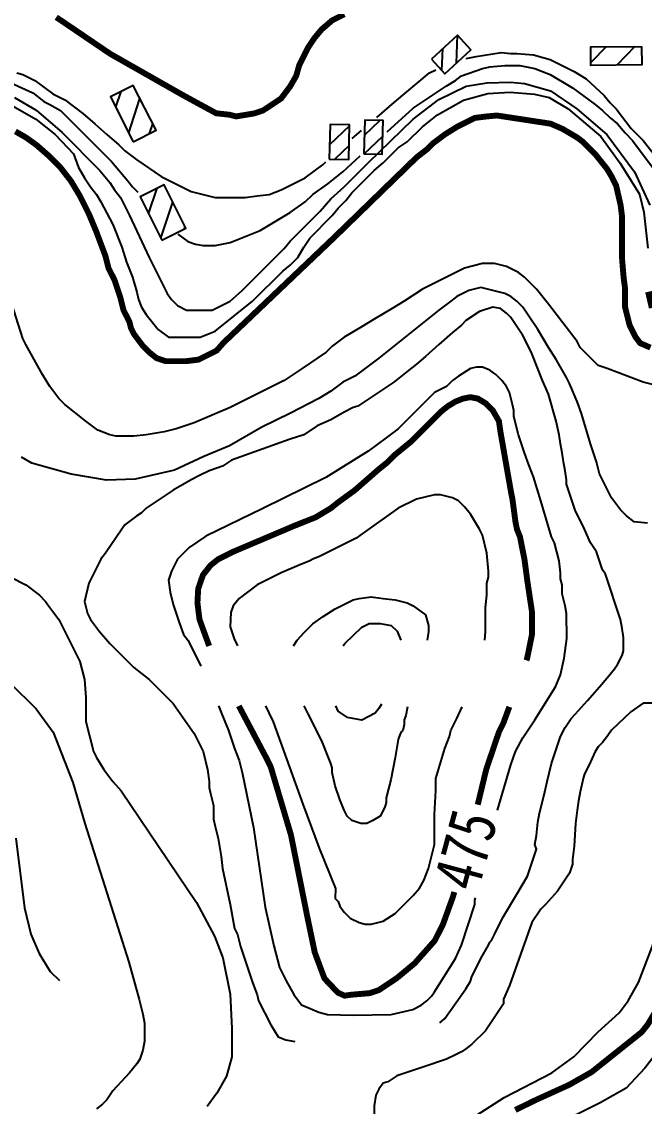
# Model space of a CAD drawing. Extents: x 35515948 to 35520624, y 3302916 to 3308279.
# Drawn here: x 35516772.1 to 35517035.4, y 3303802.2 to 3304260.9 of the extents above; entities that cross this region are included whole.
import ezdxf
from ezdxf.enums import TextEntityAlignment as Align

# ---------------------------------------------------------------- set-up
doc = ezdxf.new("R2010")
doc.units = 0
doc.header["$LTSCALE"] = 10000
doc.header["$MEASUREMENT"] = 0
for name, color, linetype in [('2112', 7, 'CONTINUOUS'), ('2113', 7, 'CONTINUOUS'), ('8112', 34, 'CONTINUOUS'), ('HY_DX_DGXZ', 3, 'CONTINUOUS')]:
    doc.layers.add(name, color=color, linetype=linetype)
doc.styles.add('正等线体', font='simhei.ttf', dxfattribs={"width": 0.8})

msp = doc.modelspace()

# ---------------------------------------------------------------- linework, layer by layer
at = {"layer": '2112', "linetype": 'Continuous', "ltscale": 0.005, "const_width": 7, "flags": 128}
msp.add_lwpolyline([(35517036.55, 3304142.99), (35517053.26, 3304146.88)], dxfattribs=at)
at = {"layer": '2113', "linetype": 'Continuous', "ltscale": 0.005}
for p, q in [((35516955.95, 3304243.44), (35516956.41, 3304255.21)), ((35516949.83, 3304240.26), (35516950.19, 3304249.56)), ((35517019.25, 3304250.31), (35517012.8, 3304243.73)), ((35517031.42, 3304250.43), (35517023.69, 3304242.54)), ((35516811.93, 3304224.74), (35516814.11, 3304231.39)), ((35516817.37, 3304213.99), (35516822.12, 3304228.47)), ((35516826.22, 3304213.64), (35516827.56, 3304217.72)), ((35516910.74, 3304216.87), (35516902.29, 3304208.81)), ((35516902.87, 3304217.46), (35516902.48, 3304217.09)), ((35516917.02, 3304213), (35516923.5, 3304219.17)), ((35516916.96, 3304205.08), (35516924.79, 3304212.53)), ((35516910.55, 3304208.59), (35516904.45, 3304202.77)), ((35516825.76, 3304179.71), (35516829.35, 3304190.49)), ((35516830.95, 3304169.32), (35516836.06, 3304184.65)), ((35516840.95, 3304173.33), (35516841.26, 3304174.27))]:
    msp.add_line(p, q, dxfattribs=at)
for points in [[(35516945.36, 3304245.09), (35516951.06, 3304238.92), (35516962.06, 3304249.1), (35516956.36, 3304255.27)], [(35517034.25, 3304250.46), (35517034.33, 3304242.65), (35517012.81, 3304242.44), (35517012.73, 3304250.24)], [(35516819.31, 3304210.15), (35516828.93, 3304215.01), (35516819.32, 3304234.02), (35516809.7, 3304229.15)], [(35516902.15, 3304202.83), (35516910.41, 3304202.63), (35516910.75, 3304217.27), (35516902.49, 3304217.46)], [(35516916.82, 3304205.08), (35516924.6, 3304204.89), (35516924.95, 3304219.14), (35516917.17, 3304219.33)], [(35516831.35, 3304168.54), (35516841.57, 3304173.64), (35516832.39, 3304192), (35516822.17, 3304186.89)]]:
    msp.add_lwpolyline(points, close=True, dxfattribs=at)
at = {"layer": 'HY_DX_DGXZ', "linetype": 'Continuous', "ltscale": 0.005, "const_width": 2.5, "flags": 128}
for points, elevation in [([(35516908.5, 3304264.06), (35516903.42, 3304261.52), (35516898.98, 3304257.71), (35516895.8, 3304253.9), (35516893.26, 3304250.09), (35516889.45, 3304242.47), (35516888.18, 3304238.02), (35516885.64, 3304233.58), (35516881.83, 3304228.5), (35516874.21, 3304223.42), (35516870.4, 3304222.15), (35516862.78, 3304220.88), (35516860.03, 3304221.58), (35516854.36, 3304222.21), (35516840.48, 3304229.77), (35516809.44, 3304247.42), (35516786.74, 3304262.83)], 425), ([(35516986.61, 3303995.45), (35516987.88, 3304001.8), (35516987.88, 3304011.33), (35516985.97, 3304024.03), (35516984.7, 3304033.55), (35516982.8, 3304043.08), (35516981.53, 3304046.25), (35516980.89, 3304049.43), (35516979.62, 3304058.95), (35516978.99, 3304062.13), (35516974.54, 3304087.53), (35516973.91, 3304091.97), (35516971.37, 3304096.42), (35516968.19, 3304099.59), (35516965.02, 3304101.5), (35516961.84, 3304102.13), (35516958.67, 3304101.5), (35516955.49, 3304100.23), (35516952.32, 3304098.32), (35516949.14, 3304095.78), (35516936.44, 3304083.08), (35516929.46, 3304077.37), (35516926.28, 3304074.19), (35516923.11, 3304071.65), (35516912.95, 3304062.76), (35516905.96, 3304057.68), (35516902.79, 3304055.14), (35516896.44, 3304051.33), (35516886.91, 3304047.52), (35516861.51, 3304036.73), (35516855.16, 3304033.55), (35516851.99, 3304031.01), (35516848.76, 3304026.94), (35516846.75, 3304021.11), (35516846.43, 3304015.18), (35516847.28, 3304008.18), (35516851.38, 3303996.9)], 475), ([(35516985.52, 3303990.82), (35516985.82, 3303991.65), (35516986.61, 3303995.45), (35516986.61, 3303995.45)], 475), ([(35516863.93, 3303971.53), (35516875.69, 3303949.25), (35516877.44, 3303945.69), (35516885.95, 3303917.02), (35516892.89, 3303882.37), (35516896.04, 3303867.25), (35516900.14, 3303856.23), (35516905.81, 3303850.24), (35516908.65, 3303848.98), (35516911.68, 3303849.4), (35516919.3, 3303850.04), (35516923.11, 3303851.31), (35516930.73, 3303856.39), (35516938.35, 3303862.74), (35516946.8, 3303872.29), (35516950.27, 3303879.22), (35516954.37, 3303890.56), (35516955.05, 3303892.83)], 475), ([(35516964.94, 3303929.76), (35516968.55, 3303944.74), (35516973.91, 3303960.53), (35516975.81, 3303964.34), (35516978.31, 3303971.15)], 475)]:
    msp.add_lwpolyline(points, dxfattribs=dict(at, elevation=elevation))
at = {"layer": 'HY_DX_DGXZ', "linetype": 'Continuous', "ltscale": 0.005}
for points, elevation in [([(35516960.05, 3304245.43), (35516964.3, 3304246.26), (35516974.9, 3304247.95), (35516978.99, 3304247.55), (35516981.53, 3304247.55), (35516988.51, 3304246.91), (35516992.96, 3304245.64), (35516995.5, 3304245.01), (35517005.66, 3304239.93), (35517010.74, 3304236.75), (35517018.36, 3304229.77), (35517020.9, 3304226.59), (35517023.44, 3304224.05), (35517029.79, 3304215.8), (35517034.87, 3304210.72), (35517050.9, 3304190.18), (35517053.98, 3304187.11), (35517058.75, 3304185.73), (35517064.9, 3304185.41), (35517071.15, 3304187.43), (35517074.13, 3304189.65)], 430), ([(35516755.27, 3304240.64), (35516776.89, 3304230.89), (35516781.5, 3304227.23), (35516784.04, 3304225.96), (35516788.49, 3304223.42), (35516794.84, 3304217.07), (35516799.92, 3304211.99), (35516805, 3304206.91), (35516810.08, 3304201.83), (35516817.06, 3304193.57), (35516818.97, 3304191.03), (35516821.21, 3304188.79)], 435), ([(35516922.21, 3304220.45), (35516929.74, 3304226.96), (35516944.59, 3304239.26), (35516947.27, 3304240.55)], 430), ([(35516926.58, 3304214.41), (35516937.59, 3304224.42), (35516951.58, 3304233.64), (35516955.49, 3304236.12), (35516958.03, 3304238.02), (35516966.92, 3304241.2), (35516970.1, 3304241.83), (35516976.45, 3304242.47), (35516982.8, 3304242.47), (35516989.15, 3304241.2), (35516995.5, 3304238.66), (35517005.02, 3304232.94), (35517014.55, 3304225.96), (35517017.72, 3304223.42), (35517020.9, 3304220.24), (35517024.07, 3304217.7), (35517027.25, 3304213.89), (35517030.42, 3304210.72), (35517039.17, 3304198.98)], 435), ([(35516769.05, 3304228.87), (35516778.27, 3304223.57), (35516789.3, 3304214.03), (35516805.2, 3304198.03), (35516809.44, 3304192.94), (35516811.35, 3304189.76), (35516813.89, 3304186.59), (35516815.16, 3304184.05), (35516817.7, 3304178.97), (35516825.95, 3304161.19), (35516833.57, 3304145.95), (35516835.48, 3304143.41), (35516838.02, 3304140.87), (35516841.83, 3304138.96), (35516852.62, 3304138.96), (35516860.24, 3304142.77), (35516865.32, 3304147.22), (35516883.1, 3304165), (35516885.64, 3304168.17), (35516898.34, 3304180.87), (35516902.79, 3304185.95), (35516908.5, 3304191.03), (35516918.66, 3304201.19), (35516937.59, 3304219.65), (35516948.51, 3304228.02), (35516960.06, 3304233.64), (35516968.75, 3304235.02), (35516978.82, 3304235.34), (35516984.76, 3304234.81), (35516995.68, 3304231.73), (35517006.91, 3304224.1), (35517019.53, 3304213.19), (35517031.29, 3304197.5), (35517037.76, 3304183.4)], 440), ([(35516770.07, 3304239.29), (35516772.61, 3304238.66), (35516777.69, 3304236.12), (35516785.31, 3304230.4), (35516790.39, 3304227.86), (35516798.01, 3304222.15), (35516803.09, 3304217.7), (35516808.17, 3304213.26), (35516813.25, 3304208.81), (35516815.79, 3304206.27), (35516820.87, 3304202.46), (35516831.03, 3304195.48), (35516843.73, 3304189.13), (35516853.89, 3304186.59), (35516858.97, 3304186.59), (35516866.59, 3304186.59), (35516871.67, 3304187.22), (35516876.75, 3304187.86), (35516881.83, 3304189.76), (35516891.99, 3304194.84), (35516899.61, 3304200.56), (35516900.69, 3304201.63)], 430), ([(35516768.52, 3304225.27), (35516778.06, 3304219.65), (35516786.22, 3304213.19), (35516794.06, 3304205.02), (35516796.11, 3304199.29), (35516798.65, 3304194.84), (35516801.19, 3304191.03), (35516803.73, 3304187.86), (35516805.63, 3304184.68), (35516810.71, 3304175.16), (35516814.52, 3304165.63), (35516816.43, 3304159.28), (35516818.97, 3304152.93), (35516820.87, 3304146.58), (35516821.51, 3304143.41), (35516822.78, 3304140.23), (35516824.68, 3304137.06), (35516829.76, 3304130.71), (35516834.21, 3304127.53), (35516847.54, 3304127.53), (35516853.89, 3304130.07), (35516869.77, 3304142.77), (35516882.47, 3304155.47), (35516885.64, 3304158.01), (35516888.82, 3304161.19), (35516891.36, 3304165.63), (35516893.9, 3304169.44), (35516903.42, 3304178.97), (35516905.96, 3304182.14), (35516909.14, 3304185.32), (35516911.68, 3304188.49), (35516921.2, 3304198.02), (35516925.01, 3304201.19), (35516931.36, 3304207.54), (35516935.17, 3304210.08), (35516941.52, 3304216.43), (35516947.87, 3304221.51), (35516958.9, 3304227.81), (35516969.28, 3304230.57), (35516978.61, 3304231.1), (35516988.89, 3304230.25), (35516995.15, 3304228.87), (35517003.2, 3304224.1), (35517016.98, 3304212.34), (35517025.15, 3304201.1), (35517033.31, 3304187.96), (35517035.22, 3304180.33), (35517036.91, 3304165.17)], 445), ([(35516911.85, 3304211.48), (35516915.85, 3304214.94)], 430), ([(35516838.14, 3304171.12), (35516842.3, 3304168.03), (35516845.64, 3304166.9), (35516848.81, 3304166.27), (35516853.89, 3304166.27), (35516860.24, 3304167.54), (35516872.94, 3304172.62), (35516885.64, 3304180.24), (35516891.99, 3304184.68), (35516895.17, 3304187.86), (35516901.52, 3304192.3), (35516907.87, 3304197.38), (35516915.3, 3304204.14)], 435), ([(35517103.33, 3303887.74), (35517099.98, 3303888.08), (35517089.38, 3303888.72), (35517081.22, 3303888.4), (35517078.36, 3303887.23), (35517073.38, 3303882.25), (35517072.97, 3303879.25), (35517071.7, 3303877.34), (35517069.16, 3303869.72), (35517067.89, 3303867.18), (35517067.25, 3303866.55), (35517066.62, 3303865.28), (35517064.71, 3303861.47), (35517057.73, 3303850.04), (35517057.09, 3303848.13), (35517052.01, 3303840.51), (35517050.11, 3303838.61), (35517048.2, 3303834.8), (35517046.93, 3303832.89), (35517035.53, 3303818.33), (35517027.69, 3303809.85), (35517016.66, 3303803.71), (35516996.84, 3303793.85)], 445)]:
    msp.add_lwpolyline(points, dxfattribs=dict(at, elevation=elevation))
at = {"layer": 'HY_DX_DGXZ', "linetype": 'Continuous', "ltscale": 0.005, "const_width": 2.5, "elevation": 450}
for points in [[(35517037.97, 3304123.08), (35517033.6, 3304124.99), (35517031.69, 3304127.53), (35517029.15, 3304132.61), (35517027.25, 3304140.23), (35517027.25, 3304147.85), (35517026.61, 3304152.93), (35517025.98, 3304160.55), (35517025.98, 3304165.63), (35517025.98, 3304178.33), (35517025.34, 3304183.41), (35517023.44, 3304191.67), (35517021.53, 3304195.48), (35517019.63, 3304198.65), (35517014.55, 3304205), (35517009.47, 3304210.08), (35517006.93, 3304211.99), (35517000.79, 3304215.6), (35516995.74, 3304217.8), (35516973.04, 3304221.27), (35516968.83, 3304220.88), (35516963.75, 3304220.24), (35516956.13, 3304216.43), (35516951.05, 3304213.26), (35516945.97, 3304209.45), (35516943.43, 3304206.91), (35516939.16, 3304203.62), (35516904.17, 3304169.6), (35516857.51, 3304125.19), (35516854.53, 3304121.82), (35516846.91, 3304118.01), (35516841.83, 3304117.37), (35516832.94, 3304117.37), (35516829.13, 3304118.64), (35516825.95, 3304121.18), (35516823.41, 3304123.72), (35516819.6, 3304128.8), (35516818.33, 3304131.34), (35516817.7, 3304133.88), (35516815.16, 3304138.96), (35516813.89, 3304144.04), (35516811.35, 3304151.66), (35516808.81, 3304156.74), (35516807.54, 3304161.82), (35516805.63, 3304166.9), (35516803.73, 3304171.98), (35516800.55, 3304179.6), (35516796.74, 3304187.22), (35516792.93, 3304193.57), (35516788.49, 3304199.29), (35516783.41, 3304204.37), (35516778.33, 3304208.81), (35516773.88, 3304211.99), (35516769.44, 3304214.53)], [(35516980.84, 3303800.63), (35516989.53, 3303804.87), (35517003.52, 3303811.23), (35517013.06, 3303816.64), (35517034.23, 3303833.53), (35517036.77, 3303836.7), (35517042.49, 3303846.23), (35517045.03, 3303849.4), (35517048.84, 3303855.75), (35517052.01, 3303862.1), (35517055.82, 3303871.63), (35517056.46, 3303874.8), (35517057.09, 3303877.34), (35517059, 3303883.06), (35517059, 3303886.23), (35517059.06, 3303891.26), (35517060.97, 3303895.71), (35517064.68, 3303900.17), (35517068.08, 3303902.71), (35517072, 3303904.09), (35517073.69, 3303903.88), (35517103.33, 3303898.11)]]:
    msp.add_lwpolyline(points, dxfattribs=at)
at = {"layer": 'HY_DX_DGXZ', "linetype": 'Continuous', "ltscale": 0.005, "flags": 128}
for points, elevation in [([(35517045.03, 3304105.94), (35517034.87, 3304108.48), (35517019.63, 3304114.2), (35517015.82, 3304115.47), (35517008.2, 3304123.09), (35517006.93, 3304125.63), (35516994.86, 3304141.5), (35516989.78, 3304147.85), (35516984.7, 3304152.93), (35516982.16, 3304154.84), (35516977.08, 3304157.38), (35516972, 3304158.65), (35516966.92, 3304158.65), (35516959.3, 3304156.74), (35516941.52, 3304147.85), (35516933.9, 3304142.77), (35516928.82, 3304139.6), (35516921.2, 3304135.15), (35516916.12, 3304131.98), (35516908.5, 3304127.53), (35516903.42, 3304123.72), (35516900.88, 3304121.18), (35516890.72, 3304114.2), (35516883.1, 3304109.12), (35516860.24, 3304097.69), (35516845, 3304091.34), (35516837.38, 3304088.8), (35516832.3, 3304087.53), (35516824.68, 3304086.26), (35516819.6, 3304085.62), (35516811.98, 3304085.62), (35516809.44, 3304086.26), (35516804.36, 3304088.16), (35516799.28, 3304091.97), (35516790.39, 3304098.96), (35516787.85, 3304101.5), (35516784.04, 3304106.58), (35516780.87, 3304111.66), (35516773.88, 3304124.36), (35516772.61, 3304126.9), (35516766.9, 3304144.68)], 455), ([(35517036.77, 3304048.79), (35517031.06, 3304049.43), (35517027.88, 3304051.97), (35517025.34, 3304054.51), (35517021.53, 3304059.59), (35517016.45, 3304069.75), (35517015.18, 3304074.83), (35517012.64, 3304082.45), (35517008.83, 3304095.15), (35517006.93, 3304100.23), (35517003.75, 3304107.85), (35517002.48, 3304110.39), (35516998.04, 3304118.01), (35516994.86, 3304123.09), (35516990.42, 3304130.71), (35516986.61, 3304136.42), (35516984.07, 3304140.23), (35516981.53, 3304142.77), (35516978.99, 3304144.68), (35516976.45, 3304145.95), (35516966.29, 3304148.49), (35516961.21, 3304147.22), (35516956.13, 3304144.68), (35516953.59, 3304142.77), (35516948.51, 3304138.96), (35516935.81, 3304128.8), (35516923.11, 3304118.64), (35516912.95, 3304111.02), (35516907.87, 3304108.48), (35516902.79, 3304104.67), (35516897.71, 3304101.5), (35516885.79, 3304095.31), (35516873.72, 3304089.48), (35516859.99, 3304081.58), (35516849.18, 3304077.01), (35516836.7, 3304071.19), (35516820.06, 3304067.45), (35516808, 3304067.04), (35516793.03, 3304069.53), (35516776.42, 3304074.19), (35516771.98, 3304076.73)], 460), ([(35516948.92, 3303837.48), (35516950.99, 3303839.28), (35516959.94, 3303851.94), (35516961.84, 3303855.12), (35516962.48, 3303857.02), (35516964.38, 3303860.83), (35516966.29, 3303864.64), (35516969.46, 3303870.36), (35516970.1, 3303871.63), (35516970.73, 3303872.26), (35516972, 3303874.8), (35516973.91, 3303878.61), (35516975.81, 3303882.42), (35516981.53, 3303891.95), (35516985.97, 3303899.57), (35516989.78, 3303911), (35516989.15, 3303912.9), (35516989.78, 3303916.71), (35516990.42, 3303922.43), (35516991.05, 3303926.24), (35516992.96, 3303933.86), (35516994.23, 3303939.57), (35516996.13, 3303947.19), (35516999.94, 3303958.62), (35517001.85, 3303962.43), (35517004.39, 3303966.24), (35517006.29, 3303968.15), (35517011.37, 3303973.86), (35517016.45, 3303979.58), (35517019.63, 3303983.39), (35517022.8, 3303987.2), (35517024.07, 3303989.1), (35517025.98, 3303992.91), (35517026.61, 3303994.82), (35517026.61, 3304000.53), (35517025.98, 3304004.34), (35517025.34, 3304008.15), (35517018.99, 3304027.2), (35517017.72, 3304029.11), (35517016.45, 3304032.92), (35517015.18, 3304036.73), (35517012.64, 3304040.54), (35517010.1, 3304046.25), (35517008.2, 3304050.06), (35517006.29, 3304053.87), (35517002.48, 3304065.3), (35517002.48, 3304067.21), (35517001.85, 3304071.02), (35517001.21, 3304074.83), (35517000.58, 3304078.64), (35516999.94, 3304082.45), (35516999.31, 3304086.26), (35516998.04, 3304091.97), (35516994.86, 3304103.4), (35516992.32, 3304109.12), (35516987.88, 3304120.55), (35516985.97, 3304124.36), (35516984.07, 3304128.17), (35516978.99, 3304135.79), (35516977.08, 3304137.69), (35516974.54, 3304139.6), (35516971.37, 3304140.23), (35516965.65, 3304138.33), (35516959.94, 3304134.52), (35516958.03, 3304132.61), (35516954.22, 3304129.44), (35516948.51, 3304124.36), (35516942.79, 3304119.28), (35516938.98, 3304116.1), (35516935.17, 3304112.93), (35516929.46, 3304108.48), (35516914.22, 3304098.32), (35516912.31, 3304097.69), (35516908.5, 3304095.78), (35516902.79, 3304092.61), (35516897.07, 3304090.07), (35516891.36, 3304086.26), (35516885.64, 3304084.35), (35516860.88, 3304075.46), (35516857.07, 3304072.92), (35516851.35, 3304071.02), (35516847.54, 3304069.11), (35516843.73, 3304067.21), (35516836.11, 3304062.76), (35516832.3, 3304060.22), (35516828.49, 3304057.68), (35516824.68, 3304055.14), (35516822.78, 3304053.24), (35516820.87, 3304051.97), (35516815.79, 3304048.16), (35516814.52, 3304046.25), (35516807.54, 3304036.09), (35516805.63, 3304033.55), (35516800.55, 3304023.39), (35516798.65, 3304015.77), (35516799.92, 3304010.69), (35516801.19, 3304008.15), (35516805, 3304003.07), (35516809.44, 3303997.99), (35516814.52, 3303992.91), (35516819.6, 3303987.83), (35516825.95, 3303982.75), (35516836.11, 3303972.59), (35516845, 3303959.89), (35516847.54, 3303954.81), (35516848.81, 3303952.27), (35516850.72, 3303944.65), (35516851.35, 3303939.57), (35516851.35, 3303937.03), (35516851.99, 3303934.49), (35516853.26, 3303929.41), (35516853.26, 3303923.7), (35516853.89, 3303920.52), (35516855.16, 3303915.44), (35516856.43, 3303907.82), (35516857.07, 3303902.74), (35516860.24, 3303887.5), (35516862.15, 3303877.34), (35516863.42, 3303874.8), (35516864.69, 3303869.72), (35516867.23, 3303862.1), (35516869.77, 3303854.48), (35516871.67, 3303849.4), (35516872.31, 3303846.86), (35516877.39, 3303836.7), (35516880.56, 3303831.62), (35516883.74, 3303830.35), (35516887.55, 3303829.57)], 465), ([(35516973.27, 3303927.51), (35516973.27, 3303927.51), (35516978.99, 3303946.56), (35516980.89, 3303952.27), (35516984.07, 3303957.99), (35516989.15, 3303965.61), (35516997.84, 3303979.66), (35516999.92, 3303984.68), (35517001.48, 3303991.79), (35517002.6, 3304000.01), (35517002.43, 3304010.58), (35517001.85, 3304013.87), (35517000.58, 3304018.95), (35517000.58, 3304022.76), (35516999.94, 3304025.3), (35516999.94, 3304027.84), (35516999.31, 3304032.92), (35516997.4, 3304040.54), (35516996.13, 3304043.08), (35516991.69, 3304058.32), (35516988.51, 3304068.48), (35516986.61, 3304073.56), (35516984.7, 3304078.64), (35516982.16, 3304086.26), (35516980.26, 3304093.88), (35516980.26, 3304096.42), (35516979.62, 3304098.96), (35516978.35, 3304104.04), (35516977.08, 3304106.58), (35516975.18, 3304109.12), (35516972.64, 3304111.66), (35516970.1, 3304113.56), (35516966.92, 3304114.83), (35516964.38, 3304114.83), (35516961.84, 3304114.2), (35516956.76, 3304111.02), (35516954.22, 3304109.12), (35516951.68, 3304106.58), (35516946.6, 3304104.04), (35516931.36, 3304088.8), (35516926.28, 3304084.99), (35516918.66, 3304079.27), (35516900.67, 3304068.08), (35516874.09, 3304055), (35516850.01, 3304043.31), (35516842.91, 3304038.55), (35516838.02, 3304033.55), (35516835.48, 3304028.47), (35516834.21, 3304024.66), (35516834.84, 3304019.58), (35516836.11, 3304014.5), (35516838.65, 3304006.88), (35516840.56, 3304001.8), (35516842.46, 3303999.26), (35516847.93, 3303988.32)], 470), ([(35516967.9, 3303999.28), (35516968.19, 3304003.07), (35516968.19, 3304013.23), (35516968.83, 3304018.31), (35516968.83, 3304023.39), (35516969.46, 3304025.93), (35516969.46, 3304028.47), (35516968.83, 3304036.09), (35516966.92, 3304043.71), (35516965.65, 3304046.25), (35516961.84, 3304052.6), (35516959.3, 3304055.78), (35516956.76, 3304058.32), (35516954.22, 3304059.59), (35516949.14, 3304060.86), (35516946.6, 3304060.86), (35516938.98, 3304058.95), (35516931.36, 3304055.14), (35516916.12, 3304044.35), (35516913.58, 3304042.44), (35516903.42, 3304037.36), (35516898.34, 3304034.82), (35516895.17, 3304033.55), (35516893.9, 3304032.92), (35516889.45, 3304031.01), (35516881.83, 3304027.84), (35516871.67, 3304022.76), (35516864.05, 3304017.04), (35516861.51, 3304013.87), (35516860.58, 3304011.01), (35516860.32, 3304005.03), (35516861.96, 3303999.84), (35516863.34, 3303996.9)], 480), ([(35516767.57, 3304026.01), (35516773.88, 3304022.76), (35516779.6, 3304018.31), (35516782.14, 3304015.77), (35516784.04, 3304013.23), (35516787.85, 3304008.15), (35516796.74, 3303990.37), (35516798.65, 3303982.75), (35516799.28, 3303975.13), (35516799.28, 3303964.97), (35516802.46, 3303952.27), (35516803.73, 3303949.73), (35516806.9, 3303944.65), (35516810.71, 3303939.57), (35516814.24, 3303935.61), (35516846.08, 3303888.36), (35516853.65, 3303874.18), (35516857.12, 3303865.05), (35516860.27, 3303849.61), (35516860.9, 3303835.12), (35516860.9, 3303823.15), (35516858.69, 3303814.96), (35516854.59, 3303807.72), (35516850.5, 3303802.05)], 460), ([(35516887.01, 3303996.9), (35516888.55, 3303999.32), (35516891.36, 3304002.44), (35516895.17, 3304006.25), (35516899.61, 3304009.42), (35516904.69, 3304012.6), (35516912.31, 3304016.41), (35516914.85, 3304017.04), (35516919.93, 3304017.68), (35516925.01, 3304017.04), (35516930.09, 3304016.41), (35516935.17, 3304015.14), (35516937.71, 3304013.87), (35516942.79, 3304010.06), (35516944.06, 3304005.61), (35516944.06, 3304003.07), (35516943.55, 3303999.28)], 485), ([(35516907.98, 3303996.9), (35516908.73, 3303997.93), (35516916, 3304004.86), (35516919.03, 3304006.42), (35516923.62, 3304006.42), (35516928.38, 3304005.55), (35516930.9, 3304003.22), (35516932.44, 3303999.28)], 490), ([(35516767.14, 3303981.26), (35516778.27, 3303970.34), (35516785.37, 3303960.48), (35516793.75, 3303939.17), (35516798.79, 3303921.75), (35516817.39, 3303863.16), (35516821.81, 3303847.41), (35516823.41, 3303841.15), (35516824.05, 3303837.34), (35516824.05, 3303829.72), (35516823.41, 3303825.91), (35516822.14, 3303822.1), (35516820.87, 3303820.19), (35516817.7, 3303816.38), (35516810.71, 3303808.76), (35516808.17, 3303804.95), (35516806.27, 3303803.05), (35516803.73, 3303801.14)], 455), ([(35516855.4, 3303971.53), (35516856.43, 3303968.78), (35516859.61, 3303961.16), (35516862.15, 3303953.54), (35516864.05, 3303948.46), (35516865.32, 3303943.38), (35516870.19, 3303920.08), (35516875.04, 3303886.39), (35516878.68, 3303870.11), (35516881.19, 3303860.93), (35516883.96, 3303855.22), (35516887.16, 3303849.5), (35516890.37, 3303845.17), (35516897.73, 3303841.97), (35516901.37, 3303841.01), (35516912.36, 3303840.75), (35516928.38, 3303841.01), (35516937.56, 3303843.09), (35516941.03, 3303844.91), (35516943.43, 3303846.86), (35516945.33, 3303848.77), (35516946.6, 3303850.67), (35516955.49, 3303864.64), (35516958.03, 3303870.36), (35516963.75, 3303887.5), (35516963.75, 3303889.41), (35516963.97, 3303890.41)], 470), ([(35516875.25, 3303971.53), (35516876.6, 3303968.66), (35516878.45, 3303964.83), (35516891.06, 3303929.95), (35516897.9, 3303911.33), (35516904.83, 3303894.36), (35516904.69, 3303890.04), (35516905.96, 3303888.77), (35516906.6, 3303886.87), (35516908.5, 3303884.33), (35516911.04, 3303881.79), (35516914.85, 3303879.88), (35516917.39, 3303879.25), (35516919.93, 3303879.25), (35516925.01, 3303880.52), (35516930.09, 3303883.69), (35516937.71, 3303891.31), (35516940.25, 3303894.49), (35516942.16, 3303897.66), (35516944.06, 3303902.74), (35516946.6, 3303912.9), (35516946.6, 3303920.52), (35516946.6, 3303925.6), (35516947.24, 3303935.76), (35516947.24, 3303940.84), (35516951.05, 3303953.54), (35516952.95, 3303958.62), (35516953.59, 3303961.16), (35516956.13, 3303966.24), (35516958.36, 3303971.15)], 480), ([(35516935.22, 3303971.15), (35516934.54, 3303967.51), (35516933.9, 3303965.61), (35516933.9, 3303963.7), (35516933.27, 3303961.16), (35516932.63, 3303960.53), (35516932, 3303959.26), (35516931.36, 3303957.35), (35516930.09, 3303949.73), (35516928.19, 3303940.21), (35516926.28, 3303932.59), (35516926.28, 3303930.68), (35516925.65, 3303928.78), (35516923.74, 3303924.97), (35516920.57, 3303923.06), (35516918.03, 3303921.79), (35516915.49, 3303921.79), (35516911.68, 3303923.06), (35516909.77, 3303924.97), (35516908.5, 3303927.51), (35516906.6, 3303931.95), (35516904.69, 3303937.67), (35516903.42, 3303943.38), (35516903.42, 3303945.29), (35516902.79, 3303947.19), (35516898.98, 3303956.72), (35516897.07, 3303960.53), (35516895.17, 3303964.34), (35516893.26, 3303968.15), (35516891.57, 3303971.53)], 485), ([(35516924.3, 3303972.32), (35516923.1, 3303970.48), (35516921.54, 3303968.4), (35516916, 3303965.46), (35516909.85, 3303966.58), (35516905.95, 3303969.35), (35516904.98, 3303971.53)], 490), ([(35517043.39, 3303972.73), (35517034.9, 3303972.73), (35517029.71, 3303969.1), (35517021.48, 3303961.21), (35517019.63, 3303958.62), (35517017.72, 3303956.08), (35517015.82, 3303954.18), (35517014.55, 3303952.27), (35517012.01, 3303946.56), (35517010.1, 3303942.75), (35517009.47, 3303940.84), (35517008.2, 3303935.13), (35517007.56, 3303931.32), (35517006.93, 3303927.51), (35517006.29, 3303921.79), (35517005.66, 3303912.27), (35517005.02, 3303906.55), (35517005.02, 3303904.65), (35517003.75, 3303900.84), (35516998.67, 3303893.22), (35516993.59, 3303887.5), (35516991.69, 3303885.6), (35516987.88, 3303879.88), (35516978.35, 3303853.21), (35516975.81, 3303847.5), (35516975.81, 3303845.59), (35516968.19, 3303834.16), (35516962.48, 3303828.45), (35516959.94, 3303826.54), (35516958.03, 3303825.27), (35516955.49, 3303824), (35516951.68, 3303822.1), (35516942.16, 3303818.92), (35516938.35, 3303817.65), (35516930.73, 3303815.11), (35516926.92, 3303812.57), (35516925.01, 3303811.94), (35516923.11, 3303809.4), (35516921.84, 3303806.86), (35516921.2, 3303802.41), (35516921.2, 3303796.7)], 460), ([(35516769.58, 3303915.64), (35516773.29, 3303886.17), (35516776.05, 3303874.94), (35516779.44, 3303866.78), (35516784.21, 3303859.25), (35516788.13, 3303855.33)], 440), ([(35516962.29, 3303797.03), (35516976.07, 3303805.93), (35516996.21, 3303816.32), (35517005.53, 3303823.1), (35517015.82, 3303833.71), (35517024.71, 3303841.78), (35517028.52, 3303846.86), (35517032.96, 3303854.48), (35517039.31, 3303870.99)], 455)]:
    msp.add_lwpolyline(points, dxfattribs=dict(at, elevation=elevation))

# ---------------------------------------------------------------- texts
at = {"layer": '8112', "linetype": 'Continuous', "ltscale": 0.005, "style": '正等线体', "width": 0.8}
msp.add_text('475', height=20, rotation=74.8642, dxfattribs=at).set_placement((35516955.35, 3303894.9), align=Align.MIDDLE_LEFT)

doc.saveas('drawing.dxf')
